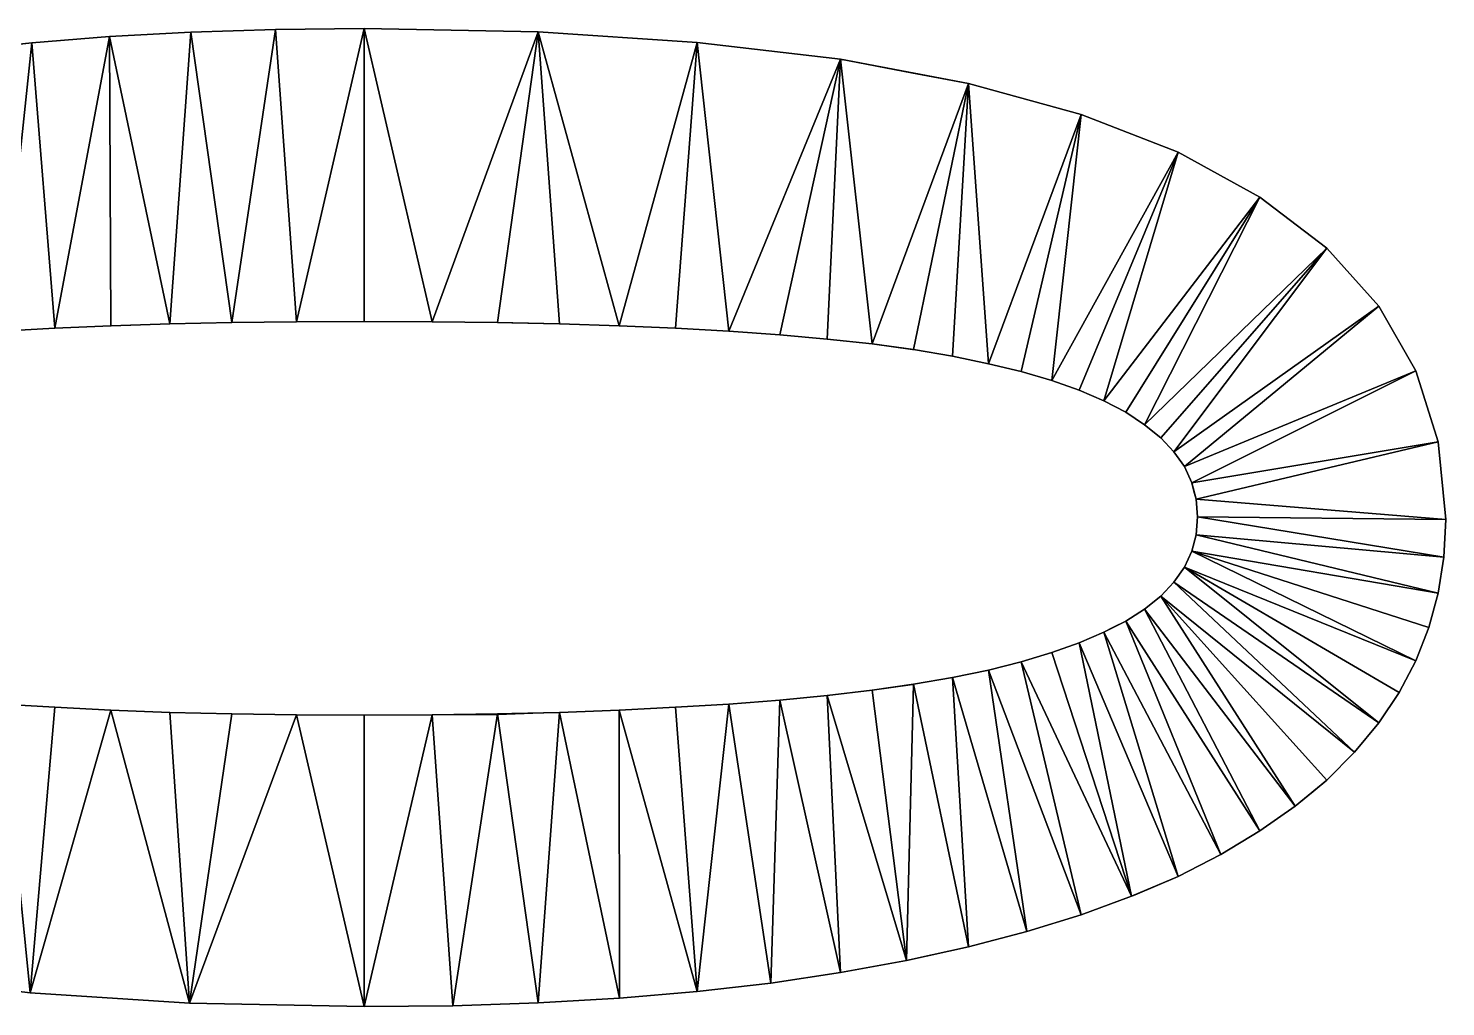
# Model space of a CAD drawing. Header units: inches. Extents: x 62 to 1153, y 3 to 780.
# Drawn here: x 407.279 to 410.902, y 197.655 to 200.155 of the extents above; entities that cross this region are included whole.
import ezdxf

# ---------------------------------------------------------------- set-up
doc = ezdxf.new("R2010")
doc.units = ezdxf.units.IN
doc.header["$MEASUREMENT"] = 0
doc.layers.add('ConstLine', color=6, linetype='Continuous')
doc.layers.add('ObjLayer', color=2, linetype='Continuous')

msp = doc.modelspace()

# ---------------------------------------------------------------- linework, layer by layer
at = {"layer": 'ConstLine'}
for points in [[(407.6939, 200.1446, 5), (407.4859, 200.1336, 5), (407.6409, 199.3996, 5)], [(407.6939, 200.1446, 4), (407.4859, 200.1336, 4), (407.4859, 200.1336, 5)], [(407.6939, 200.1446, 4), (407.4859, 200.1336, 5), (407.6939, 200.1446, 5)], [(407.6409, 199.3996, 5), (407.7989, 199.4026, 5), (407.6939, 200.1446, 5)], [(407.9109, 200.1516, 5), (407.6939, 200.1446, 5), (407.7989, 199.4026, 5)], [(407.9109, 200.1516, 4), (407.6939, 200.1446, 4), (407.6939, 200.1446, 5)], [(407.9109, 200.1516, 4), (407.6939, 200.1446, 5), (407.9109, 200.1516, 5)], [(407.7989, 199.4026, 5), (407.9639, 199.4046, 5), (407.9109, 200.1516, 5)], [(408.1369, 200.1546, 5), (407.9109, 200.1516, 5), (407.9639, 199.4046, 5)], [(408.1369, 200.1546, 4), (407.9109, 200.1516, 4), (407.9109, 200.1516, 5)], [(408.1369, 200.1546, 4), (407.9109, 200.1516, 5), (408.1369, 200.1546, 5)], [(408.1369, 200.1546, 5), (407.9639, 199.4046, 5), (408.1369, 199.4056, 5)], [(408.1369, 200.1546, 5), (408.3109, 199.4046, 5), (408.5819, 200.1456, 5)], [(408.1369, 200.1546, 5), (408.1369, 199.4056, 5), (408.3109, 199.4046, 5)], [(408.1369, 200.1546, 5), (408.5819, 200.1456, 5), (408.5819, 200.1456, 4)], [(408.5819, 200.1456, 4), (408.1369, 200.1546, 4), (408.1369, 200.1546, 5)], [(408.4779, 199.4026, 5), (408.5819, 200.1456, 5), (408.3109, 199.4046, 5)], [(408.4779, 199.4026, 5), (408.6369, 199.3996, 5), (408.5819, 200.1456, 5)], [(408.9889, 200.1186, 5), (408.5819, 200.1456, 5), (408.7889, 199.3946, 5)], [(408.6369, 199.3996, 5), (408.7889, 199.3946, 5), (408.5819, 200.1456, 5)], [(408.9889, 200.1186, 4), (408.5819, 200.1456, 4), (408.5819, 200.1456, 5)], [(408.9889, 200.1186, 4), (408.5819, 200.1456, 5), (408.9889, 200.1186, 5)], [(407.2879, 200.1176, 5), (407.0979, 200.0966, 5), (407.2099, 199.3806, 5)], [(407.2879, 200.1176, 4), (407.0979, 200.0966, 4), (407.0979, 200.0966, 5)], [(407.2879, 200.1176, 4), (407.0979, 200.0966, 5), (407.2879, 200.1176, 5)], [(407.2099, 199.3806, 5), (407.3469, 199.3886, 5), (407.2879, 200.1176, 5)], [(407.4859, 200.1336, 5), (407.2879, 200.1176, 5), (407.3469, 199.3886, 5)], [(407.4859, 200.1336, 4), (407.2879, 200.1176, 4), (407.2879, 200.1176, 5)], [(407.4859, 200.1336, 4), (407.2879, 200.1176, 5), (407.4859, 200.1336, 5)], [(407.3469, 199.3886, 5), (407.4899, 199.3946, 5), (407.4859, 200.1336, 5)], [(407.4899, 199.3946, 5), (407.6409, 199.3996, 5), (407.4859, 200.1336, 5)], [(408.7889, 199.3946, 5), (408.9329, 199.3886, 5), (408.9889, 200.1186, 5)], [(408.9329, 199.3886, 5), (409.0699, 199.3806, 5), (408.9889, 200.1186, 5)], [(409.3549, 200.0756, 5), (408.9889, 200.1186, 5), (409.0699, 199.3806, 5)], [(408.9889, 200.1186, 5), (409.3549, 200.0756, 5), (408.9889, 200.1186, 4)], [(409.3549, 200.0756, 4), (408.9889, 200.1186, 4), (409.3549, 200.0756, 5)], [(409.0699, 199.3806, 5), (409.1999, 199.3716, 5), (409.3549, 200.0756, 5)], [(409.1999, 199.3716, 5), (409.3209, 199.3606, 5), (409.3549, 200.0756, 5)], [(409.3209, 199.3606, 5), (409.4359, 199.3486, 5), (409.3549, 200.0756, 5)], [(409.6819, 200.0136, 5), (409.3549, 200.0756, 5), (409.4359, 199.3486, 5)], [(409.3601, 200.0746, 4), (409.3549, 200.0756, 4), (409.3549, 200.0756, 5)], [(409.5364, 200.0412, 4), (409.3601, 200.0746, 4), (409.3549, 200.0756, 5)], [(409.3549, 200.0756, 5), (409.6819, 200.0136, 5), (409.5364, 200.0412, 4)], [(409.5389, 200.0407, 4), (409.5364, 200.0412, 4), (409.6819, 200.0136, 5)], [(409.6819, 200.0136, 4), (409.5389, 200.0407, 4), (409.6819, 200.0136, 5)], [(409.4359, 199.3486, 5), (409.5419, 199.3336, 5), (409.6819, 200.0136, 5)], [(409.5419, 199.3336, 5), (409.6409, 199.3166, 5), (409.6819, 200.0136, 5)], [(409.6409, 199.3166, 5), (409.7329, 199.2976, 5), (409.6819, 200.0136, 5)], [(409.9699, 199.9346, 5), (409.6819, 200.0136, 5), (409.7329, 199.2976, 5)], [(409.9699, 199.9346, 4), (409.6819, 200.0136, 4), (409.6819, 200.0136, 5)], [(409.9699, 199.9346, 4), (409.6819, 200.0136, 5), (409.9699, 199.9346, 5)], [(409.7329, 199.2976, 5), (409.8169, 199.2776, 5), (409.9699, 199.9346, 5)], [(409.8169, 199.2776, 5), (409.8949, 199.2546, 5), (409.9699, 199.9346, 5)], [(410.2179, 199.8386, 5), (409.9699, 199.9346, 5), (409.8949, 199.2546, 5)], [(410.2179, 199.8386, 4), (409.9699, 199.9346, 4), (409.9699, 199.9346, 5)], [(410.2179, 199.8386, 4), (409.9699, 199.9346, 5), (410.2179, 199.8386, 5)], [(409.8949, 199.2546, 5), (409.9649, 199.2296, 5), (410.2179, 199.8386, 5)], [(409.9649, 199.2296, 5), (410.0279, 199.2026, 5), (410.2179, 199.8386, 5)], [(410.4269, 199.7236, 5), (410.2179, 199.8386, 5), (410.0279, 199.2026, 5)], [(410.4269, 199.7236, 4), (410.2179, 199.8386, 4), (410.2179, 199.8386, 5)], [(410.4269, 199.7236, 4), (410.2179, 199.8386, 5), (410.4269, 199.7236, 5)], [(410.0279, 199.2026, 5), (410.0839, 199.1736, 5), (410.4269, 199.7236, 5)], [(410.0839, 199.1736, 5), (410.1319, 199.1416, 5), (410.4269, 199.7236, 5)], [(410.5979, 199.5926, 5), (410.4269, 199.7236, 5), (410.1319, 199.1416, 5)], [(410.5979, 199.5926, 4), (410.4269, 199.7236, 4), (410.5979, 199.5926, 5)], [(410.4269, 199.7236, 4), (410.4269, 199.7236, 5), (410.5979, 199.5926, 5)], [(410.1319, 199.1416, 5), (410.1739, 199.1086, 5), (410.5979, 199.5926, 5)], [(410.1739, 199.1086, 5), (410.2069, 199.0726, 5), (410.5979, 199.5926, 5)], [(410.7309, 199.4446, 5), (410.5979, 199.5926, 5), (410.2069, 199.0726, 5)], [(410.5979, 199.5926, 4), (410.5979, 199.5926, 5), (410.7309, 199.4446, 5)], [(410.5979, 199.5926, 4), (410.7309, 199.4446, 5), (410.7309, 199.4446, 4)], [(410.2069, 199.0726, 5), (410.2339, 199.0346, 5), (410.7309, 199.4446, 5)], [(410.8259, 199.2796, 5), (410.7309, 199.4446, 5), (410.2339, 199.0346, 5)], [(410.7309, 199.4446, 4), (410.7309, 199.4446, 5), (410.8259, 199.2796, 5)], [(410.7309, 199.4446, 4), (410.8259, 199.2796, 5), (410.8259, 199.2796, 4)], [(407.3469, 199.3886, 4), (407.3469, 199.3886, 5), (407.2099, 199.3806, 5)], [(407.3469, 199.3886, 4), (407.2099, 199.3806, 5), (407.2099, 199.3806, 4)], [(407.4899, 199.3946, 4), (407.4899, 199.3946, 5), (407.3469, 199.3886, 5)], [(407.4899, 199.3946, 4), (407.3469, 199.3886, 5), (407.3469, 199.3886, 4)], [(407.6409, 199.3996, 5), (407.4899, 199.3946, 5), (407.4909, 199.3947, 4)], [(407.4899, 199.3946, 4), (407.4909, 199.3947, 4), (407.4899, 199.3946, 5)], [(407.6409, 199.3996, 4), (407.6409, 199.3996, 5), (407.4909, 199.3947, 4)], [(407.7989, 199.4026, 4), (407.7989, 199.4026, 5), (407.6409, 199.3996, 5)], [(407.7989, 199.4026, 4), (407.6409, 199.3996, 5), (407.6409, 199.3996, 4)], [(407.9639, 199.4046, 4), (407.9639, 199.4046, 5), (407.7989, 199.4026, 5)], [(407.9639, 199.4046, 4), (407.7989, 199.4026, 5), (407.7989, 199.4026, 4)], [(408.1369, 199.4056, 4), (408.1369, 199.4056, 5), (407.9639, 199.4046, 5)], [(408.1369, 199.4056, 4), (407.9639, 199.4046, 5), (407.9639, 199.4046, 4)], [(408.3109, 199.4046, 5), (408.1369, 199.4056, 5), (408.1369, 199.4056, 4)], [(408.3109, 199.4046, 5), (408.1369, 199.4056, 4), (408.3109, 199.4046, 4)], [(408.4779, 199.4026, 4), (408.4779, 199.4026, 5), (408.3109, 199.4046, 5)], [(408.4779, 199.4026, 4), (408.3109, 199.4046, 5), (408.3109, 199.4046, 4)], [(408.4779, 199.4026, 5), (408.5149, 199.4019, 4), (408.6369, 199.3996, 5)], [(408.4779, 199.4026, 5), (408.4779, 199.4026, 4), (408.5149, 199.4019, 4)], [(408.6369, 199.3996, 4), (408.6369, 199.3996, 5), (408.5149, 199.4019, 4)], [(408.7889, 199.3946, 4), (408.7889, 199.3946, 5), (408.6369, 199.3996, 5)], [(408.7889, 199.3946, 4), (408.6369, 199.3996, 5), (408.6369, 199.3996, 4)], [(408.9329, 199.3886, 4), (408.9329, 199.3886, 5), (408.7889, 199.3946, 5)], [(408.9329, 199.3886, 4), (408.7889, 199.3946, 5), (408.7889, 199.3946, 4)], [(409.0699, 199.3806, 4), (409.0699, 199.3806, 5), (408.9329, 199.3886, 5)], [(409.0699, 199.3806, 4), (408.9329, 199.3886, 5), (408.9329, 199.3886, 4)], [(409.1999, 199.3716, 4), (409.1999, 199.3716, 5), (409.0699, 199.3806, 5)], [(409.1999, 199.3716, 4), (409.0699, 199.3806, 5), (409.0699, 199.3806, 4)], [(409.3209, 199.3606, 4), (409.3209, 199.3606, 5), (409.1999, 199.3716, 5)], [(409.3209, 199.3606, 4), (409.1999, 199.3716, 5), (409.1999, 199.3716, 4)], [(409.4359, 199.3486, 4), (409.4359, 199.3486, 5), (409.3209, 199.3606, 5)], [(409.4359, 199.3486, 4), (409.3209, 199.3606, 5), (409.3209, 199.3606, 4)], [(409.4359, 199.3486, 4), (409.5389, 199.334, 4), (409.4359, 199.3486, 5)], [(409.5419, 199.3336, 5), (409.4359, 199.3486, 5), (409.5389, 199.334, 4)], [(409.5419, 199.3336, 4), (409.5419, 199.3336, 5), (409.5389, 199.334, 4)], [(409.6409, 199.3166, 4), (409.6409, 199.3166, 5), (409.5419, 199.3336, 5)], [(409.6409, 199.3166, 4), (409.5419, 199.3336, 5), (409.5419, 199.3336, 4)], [(409.7329, 199.2976, 4), (409.7329, 199.2976, 5), (409.6409, 199.3166, 5)], [(409.7329, 199.2976, 4), (409.6409, 199.3166, 5), (409.6409, 199.3166, 4)], [(409.8169, 199.2776, 4), (409.8169, 199.2776, 5), (409.7329, 199.2976, 5)], [(409.8169, 199.2776, 4), (409.7329, 199.2976, 5), (409.7329, 199.2976, 4)], [(409.8949, 199.2546, 4), (409.8949, 199.2546, 5), (409.8169, 199.2776, 5)], [(409.8949, 199.2546, 4), (409.8169, 199.2776, 5), (409.8169, 199.2776, 4)], [(410.2339, 199.0346, 5), (410.2529, 198.9936, 5), (410.8259, 199.2796, 5)], [(410.8829, 199.0976, 5), (410.8259, 199.2796, 5), (410.2529, 198.9936, 5)], [(410.8259, 199.2796, 4), (410.8259, 199.2796, 5), (410.8829, 199.0976, 5)], [(410.8259, 199.2796, 4), (410.8829, 199.0976, 5), (410.8829, 199.0976, 4)], [(409.9649, 199.2296, 4), (409.9649, 199.2296, 5), (409.8949, 199.2546, 5)], [(409.9649, 199.2296, 4), (409.8949, 199.2546, 5), (409.8949, 199.2546, 4)], [(410.0279, 199.2026, 4), (410.0279, 199.2026, 5), (409.9649, 199.2296, 5)], [(410.0279, 199.2026, 4), (409.9649, 199.2296, 5), (409.9649, 199.2296, 4)], [(410.0839, 199.1736, 4), (410.0839, 199.1736, 5), (410.0279, 199.2026, 5)], [(410.0839, 199.1736, 4), (410.0279, 199.2026, 5), (410.0279, 199.2026, 4)], [(410.1319, 199.1416, 4), (410.1319, 199.1416, 5), (410.0839, 199.1736, 5)], [(410.1319, 199.1416, 4), (410.0839, 199.1736, 5), (410.0839, 199.1736, 4)], [(410.1739, 199.1086, 4), (410.1739, 199.1086, 5), (410.1319, 199.1416, 5)], [(410.1739, 199.1086, 4), (410.1319, 199.1416, 5), (410.1319, 199.1416, 4)], [(410.1739, 199.1086, 4), (410.2069, 199.0726, 4), (410.2069, 199.0726, 5)], [(410.1739, 199.1086, 4), (410.2069, 199.0726, 5), (410.1739, 199.1086, 5)], [(410.2529, 198.9936, 5), (410.2639, 198.9516, 5), (410.8829, 199.0976, 5)], [(410.9019, 198.8996, 5), (410.8829, 199.0976, 5), (410.2639, 198.9516, 5)], [(410.8829, 199.0976, 4), (410.8829, 199.0976, 5), (410.8952, 198.9686, 4)], [(410.8829, 199.0976, 5), (410.9019, 198.8996, 5), (410.8952, 198.9686, 4)], [(410.2069, 199.0726, 4), (410.2339, 199.0346, 4), (410.2339, 199.0346, 5)], [(410.2069, 199.0726, 4), (410.2339, 199.0346, 5), (410.2069, 199.0726, 5)], [(410.2339, 199.0346, 4), (410.2529, 198.9936, 4), (410.2529, 198.9936, 5)], [(410.2339, 199.0346, 4), (410.2529, 198.9936, 5), (410.2339, 199.0346, 5)], [(410.2529, 198.9936, 4), (410.2594, 198.9686, 4), (410.2529, 198.9936, 5)], [(410.2594, 198.9686, 4), (410.2639, 198.9516, 5), (410.2529, 198.9936, 5)], [(410.2594, 198.9686, 4), (410.2639, 198.9516, 4), (410.2639, 198.9516, 5)], [(410.2639, 198.9516, 5), (410.2679, 198.9066, 5), (410.9019, 198.8996, 5)], [(410.2639, 198.9516, 4), (410.2679, 198.9066, 4), (410.2679, 198.9066, 5)], [(410.2639, 198.9516, 4), (410.2679, 198.9066, 5), (410.2639, 198.9516, 5)], [(410.9019, 198.8996, 4), (410.8952, 198.9686, 4), (410.9019, 198.8996, 5)], [(410.2679, 198.9066, 5), (410.2639, 198.8606, 5), (410.8969, 198.8036, 5)], [(410.2679, 198.9066, 4), (410.2639, 198.8606, 4), (410.2639, 198.8606, 5)], [(410.2679, 198.9066, 4), (410.2639, 198.8606, 5), (410.2679, 198.9066, 5)], [(410.8969, 198.8036, 5), (410.9019, 198.8996, 5), (410.2679, 198.9066, 5)], [(410.9019, 198.8996, 4), (410.9019, 198.8996, 5), (410.8969, 198.8036, 5)], [(410.9019, 198.8996, 4), (410.8969, 198.8036, 5), (410.8969, 198.8036, 4)], [(410.2639, 198.8606, 5), (410.2529, 198.8186, 5), (410.8829, 198.7116, 5)], [(410.2639, 198.8606, 4), (410.2529, 198.8186, 4), (410.2529, 198.8186, 5)], [(410.2639, 198.8606, 4), (410.2529, 198.8186, 5), (410.2639, 198.8606, 5)], [(410.8969, 198.8036, 5), (410.2639, 198.8606, 5), (410.8829, 198.7116, 5)], [(410.2529, 198.8186, 5), (410.2339, 198.7776, 5), (410.8259, 198.5386, 5)], [(410.2529, 198.8186, 4), (410.2339, 198.7776, 4), (410.2339, 198.7776, 5)], [(410.2529, 198.8186, 4), (410.2339, 198.7776, 5), (410.2529, 198.8186, 5)], [(410.8259, 198.5386, 5), (410.8589, 198.6236, 5), (410.2529, 198.8186, 5)], [(410.8589, 198.6236, 5), (410.8829, 198.7116, 5), (410.2529, 198.8186, 5)], [(410.8969, 198.8036, 4), (410.8969, 198.8036, 5), (410.8829, 198.7116, 5)], [(410.8969, 198.8036, 4), (410.8829, 198.7116, 5), (410.8829, 198.7116, 4)], [(410.2339, 198.7776, 5), (410.2069, 198.7396, 5), (410.7309, 198.3796, 5)], [(410.2339, 198.7776, 4), (410.2069, 198.7396, 4), (410.2069, 198.7396, 5)], [(410.2339, 198.7776, 4), (410.2069, 198.7396, 5), (410.2339, 198.7776, 5)], [(410.7829, 198.4576, 5), (410.8259, 198.5386, 5), (410.2339, 198.7776, 5)], [(410.7309, 198.3796, 5), (410.7829, 198.4576, 5), (410.2339, 198.7776, 5)], [(410.2069, 198.7396, 5), (410.1739, 198.7036, 5), (410.6689, 198.3046, 5)], [(410.2069, 198.7396, 4), (410.1739, 198.7036, 4), (410.1739, 198.7036, 5)], [(410.2069, 198.7396, 4), (410.1739, 198.7036, 5), (410.2069, 198.7396, 5)], [(410.6689, 198.3046, 5), (410.7309, 198.3796, 5), (410.2069, 198.7396, 5)], [(410.1319, 198.6706, 5), (410.5169, 198.1666, 5), (410.1739, 198.7036, 5)], [(410.1739, 198.7036, 4), (410.1319, 198.6706, 4), (410.1319, 198.6706, 5)], [(410.1739, 198.7036, 4), (410.1319, 198.6706, 5), (410.1739, 198.7036, 5)], [(410.5979, 198.2336, 5), (410.6689, 198.3046, 5), (410.1739, 198.7036, 5)], [(410.5979, 198.2336, 5), (410.1739, 198.7036, 5), (410.5169, 198.1666, 5)], [(410.8829, 198.7116, 4), (410.8829, 198.7116, 5), (410.8589, 198.6236, 5)], [(410.8829, 198.7116, 4), (410.8589, 198.6236, 5), (410.8589, 198.6236, 4)], [(410.1319, 198.6706, 5), (410.0839, 198.6396, 5), (410.4269, 198.1036, 5)], [(410.1319, 198.6706, 4), (410.0839, 198.6396, 4), (410.0839, 198.6396, 5)], [(410.1319, 198.6706, 4), (410.0839, 198.6396, 5), (410.1319, 198.6706, 5)], [(410.4269, 198.1036, 5), (410.5169, 198.1666, 5), (410.1319, 198.6706, 5)], [(410.0839, 198.6396, 5), (410.0279, 198.6116, 5), (410.3269, 198.0436, 5)], [(410.0509, 198.6231, 4), (410.0279, 198.6116, 5), (410.0839, 198.6396, 5)], [(410.0509, 198.6231, 4), (410.0279, 198.6116, 4), (410.0279, 198.6116, 5)], [(410.0839, 198.6396, 4), (410.0509, 198.6231, 4), (410.0839, 198.6396, 5)], [(410.3269, 198.0436, 5), (410.4269, 198.1036, 5), (410.0839, 198.6396, 5)], [(410.8589, 198.6236, 4), (410.8589, 198.6236, 5), (410.8259, 198.5386, 5)], [(410.8589, 198.6236, 4), (410.8259, 198.5386, 5), (410.8259, 198.5386, 4)], [(409.9649, 198.5846, 5), (409.8949, 198.5596, 5), (410.0989, 197.9366, 5)], [(409.9649, 198.5846, 4), (409.8949, 198.5596, 4), (409.8949, 198.5596, 5)], [(409.9649, 198.5846, 4), (409.8949, 198.5596, 5), (409.9649, 198.5846, 5)], [(410.0279, 198.6116, 5), (409.9649, 198.5846, 5), (410.2179, 197.9876, 5)], [(410.0279, 198.6116, 4), (409.9649, 198.5846, 4), (409.9649, 198.5846, 5)], [(410.0279, 198.6116, 4), (409.9649, 198.5846, 5), (410.0279, 198.6116, 5)], [(410.0989, 197.9366, 5), (410.2179, 197.9876, 5), (409.9649, 198.5846, 5)], [(410.2179, 197.9876, 5), (410.3269, 198.0436, 5), (410.0279, 198.6116, 5)], [(409.8949, 198.5596, 5), (409.8169, 198.5356, 5), (410.0989, 197.9366, 5)], [(409.8949, 198.5596, 4), (409.8169, 198.5356, 4), (409.8169, 198.5356, 5)], [(409.8949, 198.5596, 4), (409.8169, 198.5356, 5), (409.8949, 198.5596, 5)], [(409.7329, 198.5146, 5), (409.6409, 198.4956, 5), (409.8309, 197.8466, 5)], [(409.7329, 198.5146, 4), (409.6409, 198.4956, 4), (409.6409, 198.4956, 5)], [(409.7329, 198.5146, 4), (409.6409, 198.4956, 5), (409.7329, 198.5146, 5)], [(409.8169, 198.5356, 5), (409.7329, 198.5146, 5), (409.9699, 197.8896, 5)], [(409.8169, 198.5356, 4), (409.7329, 198.5146, 4), (409.7329, 198.5146, 5)], [(409.8169, 198.5356, 4), (409.7329, 198.5146, 5), (409.8169, 198.5356, 5)], [(409.8309, 197.8466, 5), (409.9699, 197.8896, 5), (409.7329, 198.5146, 5)], [(409.9699, 197.8896, 5), (410.0989, 197.9366, 5), (409.8169, 198.5356, 5)], [(410.8259, 198.5386, 4), (410.8259, 198.5386, 5), (410.7829, 198.4576, 5)], [(410.8259, 198.5386, 4), (410.7829, 198.4576, 5), (410.7829, 198.4576, 4)], [(409.4359, 198.4636, 5), (409.5239, 197.7726, 5), (409.5419, 198.4786, 5)], [(409.5389, 198.4782, 4), (409.4359, 198.4636, 5), (409.5419, 198.4786, 5)], [(409.5389, 198.4782, 4), (409.4359, 198.4636, 4), (409.4359, 198.4636, 5)], [(409.6819, 197.8076, 5), (409.5419, 198.4786, 5), (409.5239, 197.7726, 5)], [(409.5419, 198.4786, 4), (409.5389, 198.4782, 4), (409.5419, 198.4786, 5)], [(409.5419, 198.4786, 5), (409.6819, 197.8076, 5), (409.6409, 198.4956, 5)], [(409.6409, 198.4956, 4), (409.5419, 198.4786, 4), (409.5419, 198.4786, 5)], [(409.6409, 198.4956, 4), (409.5419, 198.4786, 5), (409.6409, 198.4956, 5)], [(409.6819, 197.8076, 5), (409.8309, 197.8466, 5), (409.6409, 198.4956, 5)], [(409.1999, 198.4376, 5), (409.0699, 198.4276, 5), (409.1769, 197.7146, 5)], [(409.1999, 198.4376, 4), (409.0699, 198.4276, 4), (409.0699, 198.4276, 5)], [(409.1999, 198.4376, 4), (409.0699, 198.4276, 5), (409.1999, 198.4376, 5)], [(409.3549, 197.7416, 5), (409.1999, 198.4376, 5), (409.1769, 197.7146, 5)], [(409.1999, 198.4376, 5), (409.3549, 197.7416, 5), (409.3209, 198.4496, 5)], [(409.3209, 198.4496, 4), (409.1999, 198.4376, 4), (409.1999, 198.4376, 5)], [(409.3209, 198.4496, 4), (409.1999, 198.4376, 5), (409.3209, 198.4496, 5)], [(409.3209, 198.4496, 5), (409.5239, 197.7726, 5), (409.4359, 198.4636, 5)], [(409.4359, 198.4636, 4), (409.3209, 198.4496, 4), (409.3209, 198.4496, 5)], [(409.4359, 198.4636, 4), (409.3209, 198.4496, 5), (409.4359, 198.4636, 5)], [(409.5239, 197.7726, 5), (409.3209, 198.4496, 5), (409.3549, 197.7416, 5)], [(410.7829, 198.4576, 4), (410.7829, 198.4576, 5), (410.7309, 198.3796, 5)], [(410.7829, 198.4576, 4), (410.7309, 198.3796, 5), (410.7309, 198.3796, 4)], [(406.9179, 197.7346, 5), (407.2839, 197.6896, 5), (407.2099, 198.4276, 5)], [(407.3469, 198.4196, 5), (407.2099, 198.4276, 5), (407.2839, 197.6896, 5)], [(407.3469, 198.4196, 4), (407.2099, 198.4276, 4), (407.2099, 198.4276, 5)], [(407.3469, 198.4196, 4), (407.2099, 198.4276, 5), (407.3469, 198.4196, 5)], [(407.4899, 198.4126, 5), (407.3469, 198.4196, 5), (407.2839, 197.6896, 5)], [(407.2839, 197.6896, 5), (407.6909, 197.6636, 5), (407.4899, 198.4126, 5)], [(407.4899, 198.4126, 4), (407.3469, 198.4196, 4), (407.3469, 198.4196, 5)], [(407.4899, 198.4126, 4), (407.3469, 198.4196, 5), (407.4899, 198.4126, 5)], [(407.6409, 198.4066, 5), (407.4899, 198.4126, 5), (407.6909, 197.6636, 5)], [(407.6409, 198.4066, 4), (407.4899, 198.4126, 4), (407.4899, 198.4126, 5)], [(407.6409, 198.4066, 4), (407.4899, 198.4126, 5), (407.6409, 198.4066, 5)], [(407.7989, 198.4026, 5), (407.6409, 198.4066, 5), (407.6909, 197.6636, 5)], [(407.7989, 198.4026, 4), (407.6409, 198.4066, 4), (407.6409, 198.4066, 5)], [(407.7989, 198.4026, 4), (407.6409, 198.4066, 5), (407.7989, 198.4026, 5)], [(407.9639, 198.4006, 5), (407.7989, 198.4026, 5), (407.6909, 197.6636, 5)], [(408.1369, 197.6546, 5), (407.9639, 198.4006, 5), (407.6909, 197.6636, 5)], [(407.9639, 198.4006, 4), (407.7989, 198.4026, 4), (407.7989, 198.4026, 5)], [(407.9639, 198.4006, 4), (407.7989, 198.4026, 5), (407.9639, 198.4006, 5)], [(407.9639, 198.4006, 5), (408.1369, 197.6546, 5), (408.1369, 198.3996, 5)], [(408.1369, 198.3996, 4), (407.9639, 198.4006, 4), (407.9639, 198.4006, 5)], [(408.1369, 198.3996, 4), (407.9639, 198.4006, 5), (408.1369, 198.3996, 5)], [(408.1369, 198.3996, 5), (408.1369, 197.6546, 5), (408.3109, 198.4006, 5)], [(408.3639, 197.6566, 5), (408.3109, 198.4006, 5), (408.1369, 197.6546, 5)], [(408.3109, 198.4006, 4), (408.1369, 198.3996, 4), (408.1369, 198.3996, 5)], [(408.3109, 198.4006, 4), (408.1369, 198.3996, 5), (408.3109, 198.4006, 5)], [(408.3109, 198.4006, 5), (408.3639, 197.6566, 5), (408.4779, 198.4026, 5)], [(408.4779, 198.4026, 4), (408.3109, 198.4006, 4), (408.3109, 198.4006, 5)], [(408.4779, 198.4026, 4), (408.3109, 198.4006, 5), (408.4779, 198.4026, 5)], [(408.5819, 197.6646, 5), (408.4779, 198.4026, 5), (408.3639, 197.6566, 5)], [(408.6369, 198.4066, 5), (408.4779, 198.4026, 5), (408.5819, 197.6646, 5)], [(408.5149, 198.4036, 4), (408.4779, 198.4026, 5), (408.6369, 198.4066, 5)], [(408.5149, 198.4036, 4), (408.4779, 198.4026, 4), (408.4779, 198.4026, 5)], [(408.6369, 198.4066, 4), (408.5149, 198.4036, 4), (408.6369, 198.4066, 5)], [(408.5819, 197.6646, 5), (408.7899, 197.6766, 5), (408.6369, 198.4066, 5)], [(408.7889, 198.4126, 5), (408.6369, 198.4066, 5), (408.7899, 197.6766, 5)], [(408.7889, 198.4126, 4), (408.6369, 198.4066, 4), (408.6369, 198.4066, 5)], [(408.7889, 198.4126, 4), (408.6369, 198.4066, 5), (408.7889, 198.4126, 5)], [(408.9329, 198.4196, 5), (408.7889, 198.4126, 5), (408.9889, 197.6936, 5)], [(408.9329, 198.4196, 4), (408.7889, 198.4126, 4), (408.7889, 198.4126, 5)], [(408.9329, 198.4196, 4), (408.7889, 198.4126, 5), (408.9329, 198.4196, 5)], [(408.7899, 197.6766, 5), (408.9889, 197.6936, 5), (408.7889, 198.4126, 5)], [(409.0699, 198.4276, 5), (408.9329, 198.4196, 5), (408.9889, 197.6936, 5)], [(409.0699, 198.4276, 4), (408.9329, 198.4196, 4), (408.9329, 198.4196, 5)], [(409.0699, 198.4276, 4), (408.9329, 198.4196, 5), (409.0699, 198.4276, 5)], [(408.9889, 197.6936, 5), (409.1769, 197.7146, 5), (409.0699, 198.4276, 5)], [(410.7309, 198.3796, 4), (410.7309, 198.3796, 5), (410.6689, 198.3046, 5)], [(410.7309, 198.3796, 4), (410.6689, 198.3046, 5), (410.6689, 198.3046, 4)], [(410.6689, 198.3046, 4), (410.6689, 198.3046, 5), (410.5979, 198.2336, 5)], [(410.6689, 198.3046, 4), (410.5979, 198.2336, 5), (410.5979, 198.2336, 4)], [(410.5979, 198.2336, 5), (410.5169, 198.1666, 5), (410.5629, 198.2047, 4)], [(410.5979, 198.2336, 4), (410.5979, 198.2336, 5), (410.5629, 198.2047, 4)], [(410.5169, 198.1666, 4), (410.5629, 198.2047, 4), (410.5169, 198.1666, 5)], [(410.5169, 198.1666, 4), (410.5169, 198.1666, 5), (410.4269, 198.1036, 5)], [(410.5169, 198.1666, 4), (410.4269, 198.1036, 5), (410.4269, 198.1036, 4)], [(410.4269, 198.1036, 4), (410.4269, 198.1036, 5), (410.3269, 198.0436, 5)], [(410.4269, 198.1036, 4), (410.3269, 198.0436, 5), (410.3269, 198.0436, 4)], [(410.3269, 198.0436, 4), (410.3269, 198.0436, 5), (410.2179, 197.9876, 5)], [(410.3269, 198.0436, 4), (410.2179, 197.9876, 5), (410.2179, 197.9876, 4)], [(410.2179, 197.9876, 5), (410.0989, 197.9366, 5), (410.1175, 197.9446, 4)], [(410.2179, 197.9876, 4), (410.2179, 197.9876, 5), (410.1175, 197.9446, 4)], [(410.0989, 197.9366, 4), (410.0989, 197.9366, 5), (409.9699, 197.8896, 5)], [(410.0989, 197.9366, 4), (409.9699, 197.8896, 5), (409.9699, 197.8896, 4)], [(410.0989, 197.9366, 4), (410.1175, 197.9446, 4), (410.0989, 197.9366, 5)], [(409.9699, 197.8896, 4), (409.9699, 197.8896, 5), (409.8309, 197.8466, 5)], [(409.9699, 197.8896, 4), (409.8309, 197.8466, 5), (409.8309, 197.8466, 4)], [(409.8309, 197.8466, 4), (409.8309, 197.8466, 5), (409.6819, 197.8076, 5)], [(409.8309, 197.8466, 4), (409.6819, 197.8076, 5), (409.6819, 197.8076, 4)], [(409.6819, 197.8076, 5), (409.5239, 197.7726, 5), (409.5389, 197.7759, 4)], [(409.6819, 197.8076, 4), (409.6819, 197.8076, 5), (409.5389, 197.7759, 4)], [(409.5239, 197.7726, 4), (409.5239, 197.7726, 5), (409.3549, 197.7416, 5)], [(409.5239, 197.7726, 4), (409.3549, 197.7416, 5), (409.3549, 197.7416, 4)], [(409.5239, 197.7726, 4), (409.5389, 197.7759, 4), (409.5239, 197.7726, 5)], [(407.2839, 197.6896, 4), (407.2839, 197.6896, 5), (406.9179, 197.7346, 5)], [(407.2839, 197.6896, 4), (406.9179, 197.7346, 5), (406.9179, 197.7346, 4)], [(409.1769, 197.7146, 4), (409.1769, 197.7146, 5), (408.9889, 197.6936, 5)], [(409.1769, 197.7146, 4), (408.9889, 197.6936, 5), (408.9889, 197.6936, 4)], [(409.3549, 197.7416, 4), (409.3549, 197.7416, 5), (409.1769, 197.7146, 5)], [(409.3549, 197.7416, 4), (409.1769, 197.7146, 5), (409.1769, 197.7146, 4)], [(407.6909, 197.6636, 4), (407.6909, 197.6636, 5), (407.2839, 197.6896, 4)], [(407.6909, 197.6636, 5), (407.2839, 197.6896, 5), (407.2839, 197.6896, 4)], [(408.7899, 197.6766, 4), (408.7899, 197.6766, 5), (408.5819, 197.6646, 5)], [(408.7899, 197.6766, 4), (408.5819, 197.6646, 5), (408.5819, 197.6646, 4)], [(408.9889, 197.6936, 4), (408.9889, 197.6936, 5), (408.7899, 197.6766, 5)], [(408.9889, 197.6936, 4), (408.7899, 197.6766, 5), (408.7899, 197.6766, 4)], [(408.1369, 197.6546, 4), (408.1369, 197.6546, 5), (407.6909, 197.6636, 5)], [(408.1369, 197.6546, 4), (407.6909, 197.6636, 5), (407.6909, 197.6636, 4)], [(408.3639, 197.6566, 5), (408.1369, 197.6546, 5), (408.1369, 197.6546, 4)], [(408.3639, 197.6566, 5), (408.1369, 197.6546, 4), (408.3639, 197.6566, 4)], [(408.3639, 197.6566, 4), (408.5819, 197.6646, 4), (408.3639, 197.6566, 5)], [(408.5819, 197.6646, 5), (408.3639, 197.6566, 5), (408.5819, 197.6646, 4)]]:
    msp.add_3dface(points, dxfattribs=at)
at = {"layer": 'ObjLayer'}
for p, q in [((407.6939, 200.1446, 4), (407.4859, 200.1336, 4)), ((407.9109, 200.1516, 4), (407.6939, 200.1446, 4)), ((408.1369, 200.1546, 4), (407.9109, 200.1516, 4)), ((408.5819, 200.1456, 4), (408.1369, 200.1546, 4)), ((408.9889, 200.1186, 4), (408.5819, 200.1456, 4)), ((407.2879, 200.1176, 4), (407.0979, 200.0966, 4)), ((407.4859, 200.1336, 4), (407.2879, 200.1176, 4)), ((409.3549, 200.0756, 4), (408.9889, 200.1186, 4)), ((409.6819, 200.0136, 4), (409.3549, 200.0756, 4)), ((409.9699, 199.9346, 4), (409.6819, 200.0136, 4)), ((410.2179, 199.8386, 4), (409.9699, 199.9346, 4)), ((410.4269, 199.7236, 4), (410.2179, 199.8386, 4)), ((410.5979, 199.5926, 4), (410.4269, 199.7236, 4)), ((410.7309, 199.4446, 4), (410.5979, 199.5926, 4)), ((410.8259, 199.2796, 4), (410.7309, 199.4446, 4)), ((407.2099, 199.3806, 4), (407.3469, 199.3886, 4)), ((407.3469, 199.3886, 4), (407.4899, 199.3946, 4)), ((407.4899, 199.3946, 4), (407.6409, 199.3996, 4)), ((407.6409, 199.3996, 4), (407.7989, 199.4026, 4)), ((407.7989, 199.4026, 4), (407.9639, 199.4046, 4)), ((407.9639, 199.4046, 4), (408.1369, 199.4056, 4)), ((408.1369, 199.4056, 4), (408.3109, 199.4046, 4)), ((408.3109, 199.4046, 4), (408.4779, 199.4026, 4)), ((408.4779, 199.4026, 4), (408.6369, 199.3996, 4)), ((408.6369, 199.3996, 4), (408.7889, 199.3946, 4)), ((408.7889, 199.3946, 4), (408.9329, 199.3886, 4)), ((408.9329, 199.3886, 4), (409.0699, 199.3806, 4)), ((409.0699, 199.3806, 4), (409.1999, 199.3716, 4)), ((409.1999, 199.3716, 4), (409.3209, 199.3606, 4)), ((409.3209, 199.3606, 4), (409.4359, 199.3486, 4)), ((409.4359, 199.3486, 4), (409.5419, 199.3336, 4)), ((409.5419, 199.3336, 4), (409.6409, 199.3166, 4)), ((409.6409, 199.3166, 4), (409.7329, 199.2976, 4)), ((409.7329, 199.2976, 4), (409.8169, 199.2776, 4)), ((409.8169, 199.2776, 4), (409.8949, 199.2546, 4)), ((410.8829, 199.0976, 4), (410.8259, 199.2796, 4)), ((409.8949, 199.2546, 4), (409.9649, 199.2296, 4)), ((409.9649, 199.2296, 4), (410.0279, 199.2026, 4)), ((410.0279, 199.2026, 4), (410.0839, 199.1736, 4)), ((410.0839, 199.1736, 4), (410.1319, 199.1416, 4)), ((410.1319, 199.1416, 4), (410.1739, 199.1086, 4)), ((410.1739, 199.1086, 4), (410.2069, 199.0726, 4)), ((410.9019, 198.8996, 4), (410.8829, 199.0976, 4)), ((410.2069, 199.0726, 4), (410.2339, 199.0346, 4)), ((410.2339, 199.0346, 4), (410.2529, 198.9936, 4)), ((410.2529, 198.9936, 4), (410.2639, 198.9516, 4)), ((410.2639, 198.9516, 4), (410.2679, 198.9066, 4)), ((410.2679, 198.9066, 4), (410.2639, 198.8606, 4)), ((410.8969, 198.8036, 4), (410.9019, 198.8996, 4)), ((410.2639, 198.8606, 4), (410.2529, 198.8186, 4)), ((410.2529, 198.8186, 4), (410.2339, 198.7776, 4)), ((410.8829, 198.7116, 4), (410.8969, 198.8036, 4)), ((410.2339, 198.7776, 4), (410.2069, 198.7396, 4)), ((410.2069, 198.7396, 4), (410.1739, 198.7036, 4)), ((410.1739, 198.7036, 4), (410.1319, 198.6706, 4)), ((410.8589, 198.6236, 4), (410.8829, 198.7116, 4)), ((410.1319, 198.6706, 4), (410.0839, 198.6396, 4)), ((410.0839, 198.6396, 4), (410.0279, 198.6116, 4)), ((410.8259, 198.5386, 4), (410.8589, 198.6236, 4)), ((409.9649, 198.5846, 4), (409.8949, 198.5596, 4)), ((410.0279, 198.6116, 4), (409.9649, 198.5846, 4)), ((409.8949, 198.5596, 4), (409.8169, 198.5356, 4)), ((409.7329, 198.5146, 4), (409.6409, 198.4956, 4)), ((409.8169, 198.5356, 4), (409.7329, 198.5146, 4)), ((410.7829, 198.4576, 4), (410.8259, 198.5386, 4)), ((409.5419, 198.4786, 4), (409.4359, 198.4636, 4)), ((409.6409, 198.4956, 4), (409.5419, 198.4786, 4)), ((409.1999, 198.4376, 4), (409.0699, 198.4276, 4)), ((409.3209, 198.4496, 4), (409.1999, 198.4376, 4)), ((409.4359, 198.4636, 4), (409.3209, 198.4496, 4)), ((410.7309, 198.3796, 4), (410.7829, 198.4576, 4)), ((407.3469, 198.4196, 4), (407.2099, 198.4276, 4)), ((407.4899, 198.4126, 4), (407.3469, 198.4196, 4)), ((407.6409, 198.4066, 4), (407.4899, 198.4126, 4)), ((407.7989, 198.4026, 4), (407.6409, 198.4066, 4)), ((407.9639, 198.4006, 4), (407.7989, 198.4026, 4)), ((408.1369, 198.3996, 4), (407.9639, 198.4006, 4)), ((408.3109, 198.4006, 4), (408.1369, 198.3996, 4)), ((408.4782, 198.4004, 5), (408.3109, 198.4006, 4)), ((408.6369, 198.4066, 4), (408.4782, 198.4004, 5)), ((408.7889, 198.4126, 4), (408.6369, 198.4066, 4)), ((408.9329, 198.4196, 4), (408.7889, 198.4126, 4)), ((409.0699, 198.4276, 4), (408.9329, 198.4196, 4)), ((410.6689, 198.3046, 4), (410.7309, 198.3796, 4)), ((410.5979, 198.2336, 4), (410.6689, 198.3046, 4)), ((410.5169, 198.1666, 4), (410.5979, 198.2336, 4)), ((410.4269, 198.1036, 4), (410.5169, 198.1666, 4)), ((410.3269, 198.0436, 4), (410.4269, 198.1036, 4)), ((410.2179, 197.9876, 4), (410.3269, 198.0436, 4)), ((410.1082, 197.9406, 4), (410.2179, 197.9876, 4)), ((409.9699, 197.8896, 4), (410.1082, 197.9406, 4)), ((409.8309, 197.8466, 4), (409.9699, 197.8896, 4)), ((409.6819, 197.8076, 4), (409.8309, 197.8466, 4)), ((409.5239, 197.7726, 4), (409.6819, 197.8076, 4)), ((409.3549, 197.7416, 4), (409.5239, 197.7726, 4)), ((406.9179, 197.7346, 4), (407.2839, 197.6896, 4)), ((408.9889, 197.6936, 4), (409.1769, 197.7146, 4)), ((409.1769, 197.7146, 4), (409.3549, 197.7416, 4)), ((407.2839, 197.6896, 4), (407.6909, 197.6636, 4)), ((408.5819, 197.6646, 4), (408.7899, 197.6766, 4)), ((408.7899, 197.6766, 4), (408.9889, 197.6936, 4)), ((407.6909, 197.6636, 4), (408.1369, 197.6546, 4)), ((408.1369, 197.6546, 4), (408.3639, 197.6566, 4)), ((408.3639, 197.6566, 4), (408.5819, 197.6646, 4))]:
    msp.add_line(p, q, dxfattribs=at)

doc.saveas('drawing.dxf')
